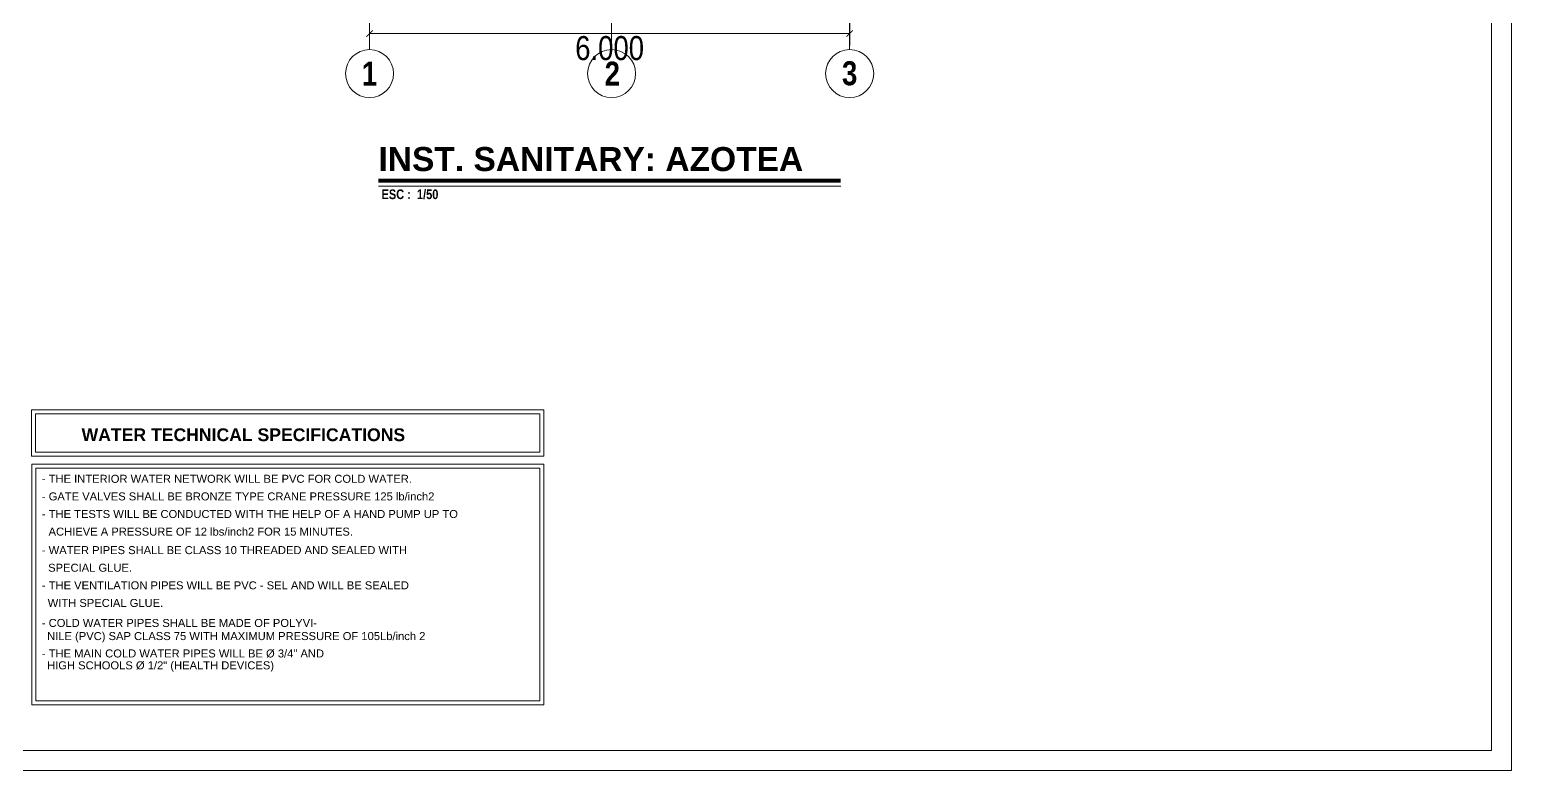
# Model space of a CAD drawing. Header units: millimetres. Extents: x 56 to 215, y 47 to 103.
# Drawn here: x 133.19 to 151.7, y 46.55 to 55.8 of the extents above; entities that cross this region are included whole.
import ezdxf
from ezdxf.enums import TextEntityAlignment as Align

# ---------------------------------------------------------------- set-up
doc = ezdxf.new("R2010")
doc.units = ezdxf.units.MM
doc.layers.add('G_Acotación', color=171, linetype='Continuous')
for name, color, linetype, lineweight in [('G_Complemento', 30, 'Continuous', 20), ('G_Ejes', 253, 'Continuous', 20), ('G_Texto', 122, 'Continuous', 20)]:
    doc.layers.add(name, color=color, linetype=linetype, lineweight=lineweight)
doc.styles.add('Acotacion', font='ARIALN.TTF')
doc.styles.add('AMBIENTES', font='ARIALNB.TTF', dxfattribs={"height": 0.15})
doc.styles.add('Cotas', font='ARIALNB.TTF', dxfattribs={"height": 0.1})
doc.styles.add('Eje', font='ARIALNB.TTF', dxfattribs={"height": 0.3})
doc.styles.add('F-1', font='arial.ttf', dxfattribs={"height": 0.3})
doc.styles.add('Titulo', font='arialbd.ttf', dxfattribs={"height": 0.2})
doc.dimstyles.new('Lenin_50', dxfattribs={"dimtxt": 0.3, "dimasz": 0.08, "dimexe": 0.15, "dimexo": 0.2, "dimgap": 0.03, "dimtad": 2, "dimtih": 1, "dimtoh": 1, "dimlfac": -1, "dimzin": 4, "dimdsep": 46, "dimtxsty": 'Acotacion', "dimblk": 'ARCHTICK', "dimcen": 0.08, "dimclrd": 256, "dimclre": 256, "dimclrt": 4, "dimazin": 1, "dimtm": 1e-09, "dimtfac": 1, "dimtmove": 2, "dimatfit": 2, "dimfxl": 1, "dimtolj": 1, "dimlwd": 13, "dimlwe": 18, "dimarcsym": 0})

# ---------------------------------------------------------------- blocks, each defined once
blk = doc.blocks.new('Eri')
blk.add_line((-1.7, 0), (0, 0))
blk.add_circle((-2, 0), 0.3)
at = {"color": 1, "style": 'Eje', "flags": 4}
blk.add_attdef('H', text='', height=0.3, dxfattribs=at).set_placement((-2, 0), align=Align.MIDDLE_CENTER)
blk = doc.blocks.new('_ArchTick')
at = {"color": 0, "linetype": 'ByBlock', "const_width": 0.15}
blk.add_lwpolyline([(-0.5, -0.5), (0.5, 0.5)], dxfattribs=at)
blk = doc.blocks.new('*D729')
at = {"layer": 'Defpoints', "color": 0, "transparency": 16777216}
for p in [(137.433, 57.253), (143.433, 57.253), (143.433, 55.753)]:
    blk.add_point(p, dxfattribs=at)
at = {"layer": 'G_Acotación', "lineweight": 18, "transparency": 16777216}
for p, q in [((137.433, 57.053), (137.433, 55.603)), ((143.433, 57.053), (143.433, 55.603))]:
    blk.add_line(p, q, dxfattribs=at)
at = {"layer": 'G_Acotación', "lineweight": 13, "transparency": 16777216}
blk.add_line((137.433, 55.753), (143.433, 55.753), dxfattribs=at)
at = {"layer": 'G_Acotación', "lineweight": 13, "transparency": 16777216, "xscale": 0.08, "yscale": 0.08, "zscale": 0.08, "rotation": 180}
blk.add_blockref('_ArchTick', (137.433, 55.753), dxfattribs=at)
at = {"layer": 'G_Acotación', "lineweight": 13, "transparency": 16777216, "xscale": 0.08, "yscale": 0.08, "zscale": 0.08}
blk.add_blockref('_ArchTick', (143.433, 55.753), dxfattribs=at)
at = {"layer": 'G_Acotación', "color": 4, "lineweight": 5, "transparency": 16777216, "insert": (140.433, 55.57), "char_height": 0.3, "attachment_point": 5, "style": 'Acotacion'}
blk.add_mtext('\\A1;6.000', dxfattribs=at)
blk = doc.blocks.new('Titulo')
at = {"style": 'Titulo', "oblique": 20, "flags": 4}
blk.add_attdef('TITULO', (0.026, 0.189), '', height=0.3, dxfattribs=at)
at = {"oblique": 20, "flags": 4}
blk.add_attdef('ESCALA', (0.26, -0.101), '', height=0.11, dxfattribs=at)

msp = doc.modelspace()

# ---------------------------------------------------------------- linework, layer by layer
at = {"lineweight": 5}
for points in [[(151.7019, 46.547), (151.7019, 74.1029), (110.6519, 74.1029), (110.6519, 46.547)], [(151.4519, 46.797), (151.4519, 73.8529), (110.9019, 73.8529), (110.9019, 46.797)]]:
    msp.add_lwpolyline(points, close=True, dxfattribs=at)
at = {"layer": 'G_Complemento', "color": 7, "lineweight": 5}
for points in [[(133.209, 50.471), (139.609, 50.471), (139.609, 51.0531), (133.209, 51.0531)], [(133.211, 47.3663), (139.611, 47.3663), (139.611, 50.371), (133.211, 50.371)]]:
    msp.add_lwpolyline(points, close=True, dxfattribs=at)
at = {"layer": 'G_Complemento', "lineweight": 5}
for points in [[(133.259, 50.521), (139.559, 50.521), (139.559, 51.0031), (133.259, 51.0031)], [(133.261, 47.4163), (139.561, 47.4163), (139.561, 50.321), (133.261, 50.321)]]:
    msp.add_lwpolyline(points, close=True, dxfattribs=at)
at = {"layer": 'G_Texto', "lineweight": 5, "const_width": 0.05}
msp.add_lwpolyline([(137.5442, 53.9146), (143.3214, 53.9146)], dxfattribs=at)
at = {"layer": 'G_Texto', "lineweight": 5}
msp.add_lwpolyline([(137.5442, 53.8463), (143.3214, 53.8463)], dxfattribs=at)

# ---------------------------------------------------------------- block references
at = {"layer": 'G_Ejes', "lineweight": 5}
ref = msp.add_blockref('Eri', (137.4328, 57.2529), dxfattribs=dict(at, rotation=90))
ref.add_attrib('H', '1', dxfattribs={"layer": '0', "color": 1, "height": 0.3, "style": 'Eje', "flags": 4}).set_placement((137.4328, 55.2529), align=Align.MIDDLE_CENTER)
ref = msp.add_blockref('Eri', (140.4578, 57.2529), dxfattribs=dict(at, xscale=-1, rotation=270))
ref.add_attrib('H', '2', dxfattribs={"layer": '0', "color": 1, "height": 0.3, "style": 'Eje', "flags": 4}).set_placement((140.4664, 55.2529), align=Align.MIDDLE_CENTER)
ref = msp.add_blockref('Eri', (143.4328, 57.2529), dxfattribs=dict(at, rotation=90))
ref.add_attrib('H', '3', dxfattribs={"layer": '0', "color": 1, "height": 0.3, "style": 'Eje', "flags": 4}).set_placement((143.4328, 55.258), align=Align.MIDDLE_CENTER)
at = {"layer": 'G_Texto', "lineweight": 5}
ref = msp.add_blockref('Titulo', (137.5442, 53.8463), dxfattribs=at)
ref.add_attrib('TITULO', 'INST. SANITARY: AZOTEA', (137.5442, 54.0357), dxfattribs={"layer": '0', "height": 0.3, "style": 'Titulo', "flags": 4})
ref.add_attrib('ESCALA', ' ESC :  1/50', (137.5442, 53.6854), dxfattribs={"layer": '0', "height": 0.12, "style": 'Cotas', "flags": 4})

# ---------------------------------------------------------------- texts
at = {"layer": 'G_Texto', "lineweight": 5, "style": 'AMBIENTES', "width": 1.2}
msp.add_text('WATER TECHNICAL SPECIFICATIONS', height=0.16, rotation=360, dxfattribs=at).set_placement((133.8345, 50.6605))
at = {"layer": 'G_Texto', "lineweight": 5, "ltscale": 0.25, "style": 'F-1'}
for s, p in [('- THE INTERIOR WATER NETWORK WILL BE PVC FOR COLD WATER.', (133.3376, 50.1402)), ('- GATE VALVES SHALL BE BRONZE TYPE CRANE PRESSURE 125 lb/inch2', (133.3376, 49.9202)), ('- THE TESTS WILL BE CONDUCTED WITH THE HELP OF A HAND PUMP UP TO', (133.3376, 49.7002)), ('ACHIEVE A PRESSURE OF 12 lbs/inch2 FOR 15 MINUTES.', (133.4218, 49.4802)), ('- WATER PIPES SHALL BE CLASS 10 THREADED AND SEALED WITH', (133.3376, 49.2489)), ('SPECIAL GLUE.', (133.4166, 49.0289)), ('- THE VENTILATION PIPES WILL BE PVC - SEL AND WILL BE SEALED ', (133.3376, 48.8089)), ('WITH SPECIAL GLUE.', (133.411, 48.5889)), ('- COLD WATER PIPES SHALL BE MADE OF POLYVI-', (133.3376, 48.3389)), ('NILE (PVC) SAP CLASS 75 WITH MAXIMUM PRESSURE OF 105Lb/inch 2', (133.4033, 48.175)), ('- THE MAIN COLD WATER PIPES WILL BE %%C 3/4" AND', (133.3376, 47.9578)), ('HIGH SCHOOLS %%c 1/2" (HEALTH DEVICES)', (133.4033, 47.8093))]:
    msp.add_text(s, height=0.1, rotation=360, dxfattribs=at).set_placement(p)

# ---------------------------------------------------------------- dimensions: what is measured, and where the dimension line sits
at = {"layer": 'G_Acotación', "lineweight": 5}
dim = msp.add_linear_dim(base=(143.4328, 55.7529), p1=(137.4328, 57.2529), p2=(143.4328, 57.2529), angle=180, dimstyle='Lenin_50', override={"dimdec": 3, "dimfxl": 0.06}, dxfattribs=at)
dim.commit()
dim.dimension.update_dxf_attribs({"geometry": '*D729', "text_midpoint": (140.4328, 55.5697)})

doc.saveas('drawing.dxf')
